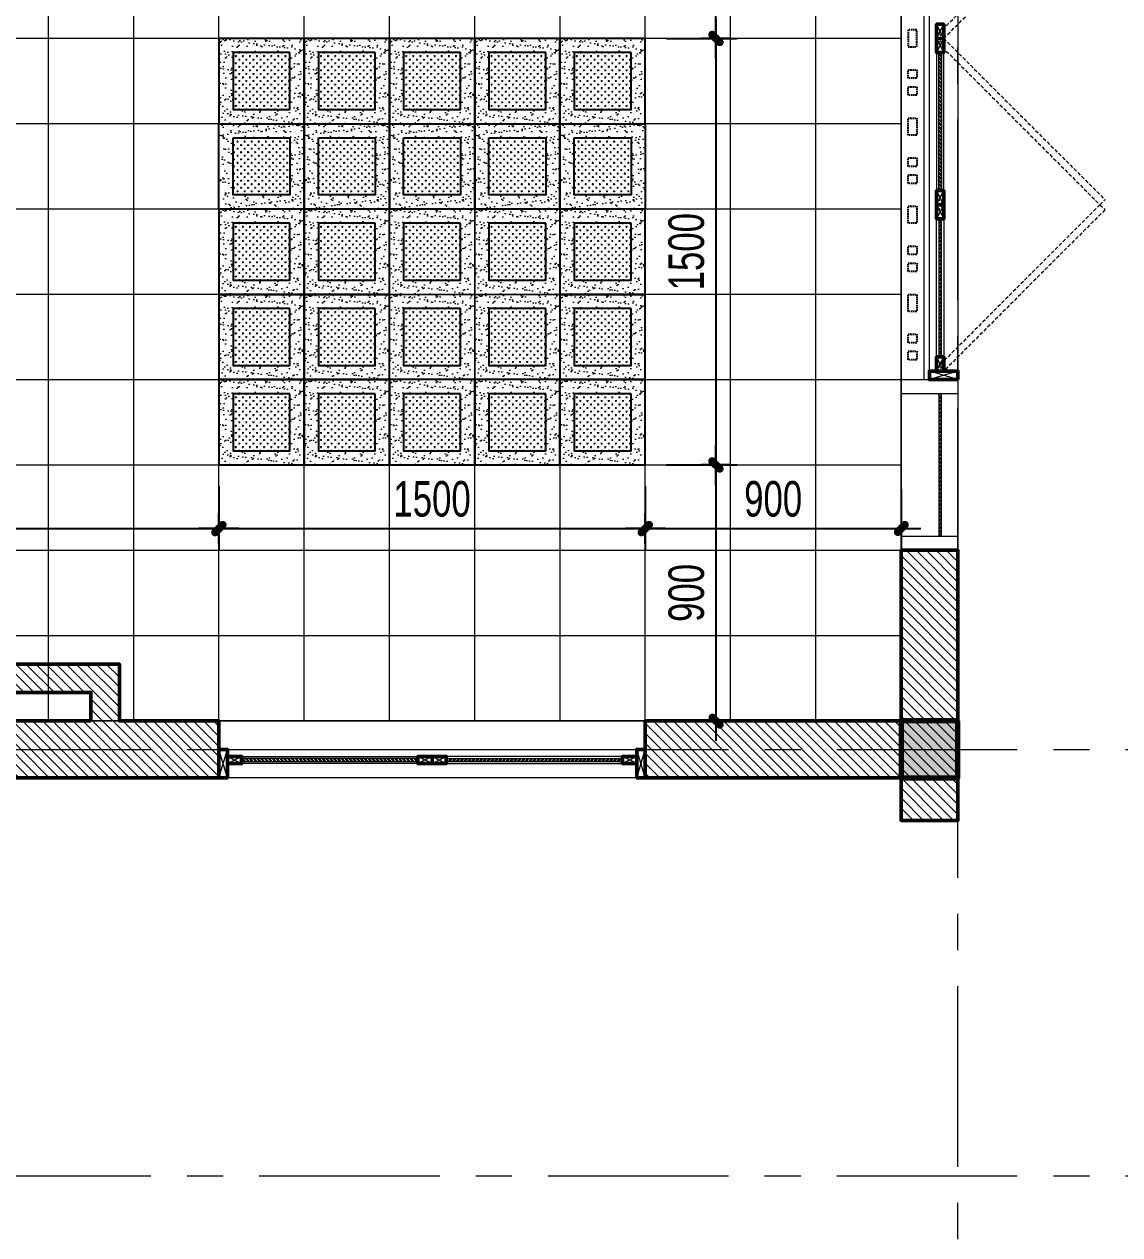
# Model space of a CAD drawing. Header units: inches. Extents: x 88947 to 296847, y 35049 to 161062.
# Drawn here: x 136076 to 139931, y 84502 to 88759 of the extents above; entities that cross this region are included whole.
import ezdxf

# ---------------------------------------------------------------- set-up
doc = ezdxf.new("R2010")
doc.units = ezdxf.units.IN
doc.header["$MEASUREMENT"] = 0
doc.header["$PDMODE"] = 1
for name, pattern in [('ACAD_ISO03W100', [30, 12, -18]), ('CENTER', [50.8, 31.75, -6.35, 6.35, -6.35]), ('DASHED2', [9.525, 6.35, -3.175]), ('HIDDEN', [0.375, 0.25, -0.125])]:
    doc.linetypes.add(name, pattern=pattern)
for name, color, linetype, lineweight in [('A-Dims', 145, 'Continuous', 25), ('CUA', 42, 'Continuous', 20), ('DIM', 7, 'Continuous', 25), ('HACTH', 8, 'Continuous', 5), ('HATCH', 8, 'Continuous', 5), ('KHUNG 1', 6, 'Continuous', 70), ('mb$0$CUA', 42, 'Continuous', 20), ('mb$0$HATCH', 69, 'Continuous', 15), ('mb$0$net cat', 51, 'Continuous', 50), ('mb$0$net manh', 251, 'Continuous', 5), ('netthay', 254, 'Continuous', 25), ('THAY', 3, 'Continuous', 18), ('TRUC', 252, 'ACAD_ISO03W100', 13), ('TUONG', 4, 'Continuous', 50)]:
    doc.layers.add(name, color=color, linetype=linetype, lineweight=lineweight)
doc.layers.add('NOITHAT', color=34, linetype='Continuous')
doc.styles.add('VNI-HELVE-CONDENSE', font='VNARIAL.TTF', dxfattribs={"width": 0.7})
doc.dimstyles.new('TAS-100', dxfattribs={"dimscale": 50, "dimtxt": 2.5, "dimasz": 0.7, "dimexe": 1.5, "dimexo": 1.5, "dimgap": 0.8, "dimtad": 1, "dimdec": 0, "dimzin": 3, "dimdsep": 46, "dimtxsty": 'VNI-HELVE-CONDENSE', "dimblk": 'TICK', "dimcen": 2.5, "dimclrt": 71, "dimazin": 2, "dimtfac": 0.75, "dimtdec": 0, "dimtix": 1, "dimtmove": 2, "dimatfit": 2, "dimldrblk": 'TICK123', "dimfxl": 1.5, "dimtolj": 1, "dimtzin": 0, "dimarcsym": 0})

# ---------------------------------------------------------------- blocks, each defined once
blk = doc.blocks.new('A$C572C6810')
at = {"layer": 'mb$0$HATCH'}
h = blk.add_hatch(dxfattribs=at)
h.set_pattern_fill('ANSI32', color=256, style=0)
h.set_pattern_definition([(315, (-1420, -132.5), (-6.73519, -6.73519), []), (315, (-1415.51, -132.5), (-6.73519, -6.73519), [])])
h.paths.add_polyline_path([(-1420, -142.5), (-800, -142.5), (-800, -132.5), (-1420, -132.5)])
h = blk.add_hatch(dxfattribs=at)
h.set_pattern_fill('ANSI32', color=256, style=0)
h.set_pattern_definition([(225, (-80, -132.5), (6.73519, -6.73519), []), (225, (-84.49, -132.5), (6.73519, -6.73519), [])])
h.paths.add_polyline_path([(-80, -142.5), (-700, -142.5), (-700, -132.5), (-80, -132.5)])
at = {"layer": 'mb$0$CUA'}
for points in [[(-1500, -200), (0, -200), (0, 0), (-1500, 0)], [(-30, -200), (-30, -100), (-1470, -100), (-1470, -200)], [(-30, -150), (-30, -100), (-1470, -100), (-1470, -150)], [(-750, -125), (-750, -150), (-1420, -150), (-1420, -125)], [(-750, -125), (-750, -150), (-80, -150), (-80, -125)], [(-1420, -142.5), (-800, -142.5), (-800, -132.5), (-1420, -132.5)], [(-80, -142.5), (-700, -142.5), (-700, -132.5), (-80, -132.5)]]:
    blk.add_lwpolyline(points, close=True, dxfattribs=at)
at = {"layer": 'mb$0$net cat'}
for points in [[(-1500, -200), (-1500, -100), (-1470, -100), (-1470, -200)], [(-1470, -125), (-1470, -150), (-1420, -150), (-1420, -125)], [(-750, -125), (-750, -150), (-800, -150), (-800, -125)], [(-750, -125), (-750, -150), (-700, -150), (-700, -125)], [(-30, -125), (-30, -150), (-80, -150), (-80, -125)], [(0, -200), (0, -100), (-30, -100), (-30, -200)]]:
    blk.add_lwpolyline(points, close=True, dxfattribs=at)
at = {"layer": 'mb$0$net manh'}
for points in [[(-1500, -200), (-1470, -100)], [(-1470, -200), (-1500, -100)], [(-1470, -150), (-1420, -125)], [(-1470, -125), (-1420, -150)], [(-750, -150), (-800, -125)], [(-750, -125), (-800, -150)], [(-750, -150), (-700, -125)], [(-750, -125), (-700, -150)], [(-30, -150), (-80, -125)], [(-30, -125), (-80, -150)], [(0, -200), (-30, -100)], [(-30, -200), (0, -100)]]:
    blk.add_lwpolyline(points, dxfattribs=at)
blk = doc.blocks.new('A$C42FF647F')
at = {"layer": 'HATCH'}
h = blk.add_hatch(dxfattribs=at)
h.set_pattern_fill('ANSI31', color=256, scale=200, style=0)
h.set_pattern_definition([(135, (7500, -7050), (17.67767, 17.67767), [])])
h.paths.add_polyline_path([(7500, -8200), (7500, -8350), (7300, -8350), (7300, -7750), (7500, -7750), (7500, -8000), (7500, -8000), (7500, -8200)])
h = blk.add_hatch(dxfattribs=at)
h.set_pattern_fill('ANSI31', color=256, scale=200, style=0)
h.set_pattern_definition([(135, (5150, -8550), (17.67767, 17.67767), [])])
h.paths.add_polyline_path([(4650, -8550), (4900, -8550), (4900, -8350), (4550, -8350), (4550, -8150), (3900, -8150), (3900, -8550), (4450, -8550), (4450, -8550)])
h.paths.add_polyline_path([(4000, -8250), (4000, -8350), (4450, -8350), (4450, -8250)], flags=16)
h = blk.add_hatch(dxfattribs=at)
h.set_pattern_fill('ANSI31', color=256, scale=200, style=0)
h.set_pattern_definition([(135, (7475, -8550), (17.67767, 17.67767), [])])
h.paths.add_polyline_path([(7300, -8350), (6400, -8350), (6400, -8550), (6650, -8550), (6850, -8550), (7300, -8550), (7300, -8700), (7500, -8700), (7500, -8350)])
at = {"layer": 'mb$0$HATCH'}
h = blk.add_hatch(dxfattribs=at)
h.set_pattern_fill('ANSI32', color=256, angle=-90, style=0)
h.set_pattern_definition([(315, (7432.5, -5865), (6.73519, 6.73519), []), (315, (7432.5, -5869.49), (6.73519, 6.73519), [])])
h.paths.add_polyline_path([(7442.5, -6000), (7442.5, -6485), (7432.5, -6485), (7432.5, -6000)])
h = blk.add_hatch(dxfattribs=at)
h.set_pattern_fill('ANSI32', color=256, angle=-90, style=0)
h.set_pattern_definition([(45, (7432.5, -7220), (6.73519, -6.73519), []), (45, (7432.5, -7215.51), (6.73519, -6.73519), [])])
h.paths.add_polyline_path([(7442.5, -7070), (7442.5, -6585), (7432.5, -6585), (7432.5, -7070)])
h = blk.add_hatch(dxfattribs=at)
h.set_pattern_fill('ANSI32', color=256, angle=-90, style=0)
h.set_pattern_definition([(45, (7432.5, -7850), (6.73519, -6.73519), []), (45, (7432.5, -7845.51), (6.73519, -6.73519), [])])
h.paths.add_polyline_path([(7442.5, -7700), (7442.5, -7200), (7432.5, -7200), (7432.5, -7700)])
at = {"layer": 'CUA'}
blk.add_lwpolyline([(7380, -4750), (7380, -7150)], dxfattribs=at)
at = {"layer": 'HATCH', "linetype": 'DASHED2', "ltscale": 2}
for points in [[(7432.3, -5932.3), (7999.6, -5365), (7432.3, -4797.7)], [(7450, -5950), (8017.3, -5382.7)], [(7432.3, -5932.3), (7450, -5950)], [(7432.3, -5967.7), (7450, -5950)], [(7450, -5950), (8017.3, -6517.3)], [(7432.3, -5967.7), (7999.6, -6535), (7432.3, -7102.3)], [(7450, -6535), (7432.3, -6517.3)], [(7450, -6535), (7432.3, -6552.7)], [(8017.3, -6552.7), (7450, -7120)], [(7999.6, -6535), (8017.3, -6517.3)], [(7999.6, -6535), (8017.3, -6552.7)], [(7432.3, -7102.3), (7450, -7120)]]:
    blk.add_lwpolyline(points, dxfattribs=at)
at = {"layer": 'KHUNG 1'}
blk.add_lwpolyline([(7500, -8350), (7300, -8350), (7300, -8550), (7500, -8550)], close=True, dxfattribs=at)
blk.add_solid([(7500, -8550), (7300, -8550), (7500, -8350), (7300, -8350)], dxfattribs=at)
at = {"layer": 'mb$0$CUA'}
for points in [[(7500, -7150), (7400, -7150), (7400, -4750), (7500, -4750)], [(7425, -6535), (7450, -6535), (7450, -6000), (7425, -6000)], [(7442.5, -6000), (7442.5, -6485), (7432.5, -6485), (7432.5, -6000)], [(7425, -6535), (7450, -6535), (7450, -7070), (7425, -7070)], [(7442.5, -7070), (7442.5, -6585), (7432.5, -6585), (7432.5, -7070)], [(7500, -7150), (7500, -7200), (7300, -7200), (7300, -7150)], [(7442.5, -7700), (7442.5, -7200), (7432.5, -7200), (7432.5, -7700)], [(7500, -7700), (7500, -7750), (7300, -7750), (7300, -7700)]]:
    blk.add_lwpolyline(points, close=True, dxfattribs=at)
at = {"layer": 'mb$0$net cat'}
for points in [[(7425, -5950), (7450, -5950), (7450, -5900), (7425, -5900)], [(7425, -5950), (7450, -5950), (7450, -6000), (7425, -6000)], [(7425, -6535), (7450, -6535), (7450, -6485), (7425, -6485)], [(7425, -6535), (7450, -6535), (7450, -6585), (7425, -6585)], [(7425, -7120), (7450, -7120), (7450, -7070), (7425, -7070)], [(7500, -7150), (7400, -7150), (7400, -7120), (7500, -7120)]]:
    blk.add_lwpolyline(points, close=True, dxfattribs=at)
at = {"layer": 'mb$0$net manh'}
for points in [[(7450, -5950), (7425, -5900)], [(7425, -5950), (7450, -5900)], [(7450, -5950), (7425, -6000)], [(7425, -5950), (7450, -6000)], [(7450, -6535), (7425, -6485)], [(7425, -6535), (7450, -6485)], [(7450, -6535), (7425, -6585)], [(7425, -6535), (7450, -6585)], [(7450, -7120), (7425, -7070)], [(7425, -7120), (7450, -7070)], [(7500, -7150), (7400, -7120)], [(7500, -7120), (7400, -7150)]]:
    blk.add_lwpolyline(points, dxfattribs=at)
at = {"layer": 'netthay', "linetype": 'HIDDEN', "ltscale": 20}
for points in [[(7325, -5920), (7325, -5980), (7355, -5980), (7355, -5920)], [(7325, -6090), (7325, -6060), (7355, -6060), (7355, -6090)], [(7325, -6150), (7325, -6120), (7355, -6120), (7355, -6150)], [(7325, -6290), (7325, -6230), (7355, -6230), (7355, -6290)], [(7325, -6400), (7325, -6370), (7355, -6370), (7355, -6400)], [(7325, -6460), (7325, -6430), (7355, -6430), (7355, -6460)], [(7325, -6600), (7325, -6540), (7355, -6540), (7355, -6600)], [(7325, -6710), (7325, -6680), (7355, -6680), (7355, -6710)], [(7325, -6770), (7325, -6740), (7355, -6740), (7355, -6770)], [(7325, -6910), (7325, -6850), (7355, -6850), (7355, -6910)], [(7325, -7020), (7325, -6990), (7355, -6990), (7355, -7020)], [(7325, -7080), (7325, -7050), (7355, -7050), (7355, -7080)]]:
    blk.add_lwpolyline(points, close=True, dxfattribs=at)
at = {"layer": 'THAY'}
blk.add_lwpolyline([(7300, -4150), (7500, -4150), (7500, -7750), (7300, -7750)], close=True, dxfattribs=at)
at = {"layer": 'TUONG'}
for points in [[(7500, -8200), (7500, -8350), (7300, -8350), (7300, -7750), (7500, -7750), (7500, -8000), (7500, -8000), (7500, -8200), (7500, -8200)], [(4650, -8550), (4900, -8550), (4900, -8350), (4550, -8350), (4550, -8150), (3900, -8150), (3900, -8550), (4450, -8550), (4450, -8550), (4650, -8550), (4650, -8550)], [(4450, -8350), (4000, -8350), (4000, -8250), (4450, -8250), (4450, -8350)], [(7300, -8350), (6400, -8350), (6400, -8550), (6650, -8550), (6650, -8550), (6850, -8550), (6850, -8550), (7300, -8550), (7300, -8700), (7500, -8700), (7500, -8350), (7500, -8350), (7500, -8350), (7300, -8350), (7300, -8350)]]:
    blk.add_lwpolyline(points, dxfattribs=at)
at = {"layer": 'CUA', "xscale": -1}
blk.add_blockref('A$C572C6810', (4900, -8350), dxfattribs=at)
blk = doc.blocks.new('TICK')
at = {"layer": 'A-Dims', "color": 1}
for p, q in [((0, 1.5), (0, -1.5)), ((-2, 0), (2, 0))]:
    blk.add_line(p, q, dxfattribs=at)
at = {"layer": 'A-Dims', "color": 1, "const_width": 0.788}
blk.add_lwpolyline([(-0.33, -0.35), (0.38, 0.38)], dxfattribs=at)
at = {"layer": 'A-Dims', "color": 1, "const_width": 0.394}
for points in [[(0.24, 0.52, -0.414214), (0.52, 0.52, -1)], [(0.52, 0.52, -0.414214), (0.52, 0.24, -1)], [(-0.47, -0.21, 0.414214), (-0.47, -0.49, 1)], [(-0.47, -0.49, 0.414214), (-0.19, -0.49, 1)]]:
    blk.add_lwpolyline(points, format="xyb", dxfattribs=at)
blk = doc.blocks.new('*D416')
at = {"layer": 'Defpoints', "color": 0}
for p in [(134961.3, 87209), (136761.3, 87209), (136761.3, 86985.3)]:
    blk.add_point(p, dxfattribs=at)
at = {"layer": 'DIM', "color": 0, "lineweight": -2}
for p, q in [((134961.3, 87134), (134961.3, 86910.3)), ((136761.3, 87134), (136761.3, 86910.3)), ((134996.3, 86985.3), (136726.3, 86985.3))]:
    blk.add_line(p, q, dxfattribs=at)
at = {"layer": 'DIM', "color": 0, "lineweight": -2, "xscale": 35, "yscale": 35, "zscale": 35, "rotation": 180}
blk.add_blockref('TICK', (134961.3, 86985.3), dxfattribs=at)
at = {"layer": 'DIM', "color": 0, "lineweight": -2, "xscale": 35, "yscale": 35, "zscale": 35}
blk.add_blockref('TICK', (136761.3, 86985.3), dxfattribs=at)
at = {"layer": 'DIM', "color": 71, "insert": (135861.3, 87089.1), "char_height": 125, "attachment_point": 5, "style": 'VNI-HELVE-CONDENSE'}
blk.add_mtext('\\A1;1800', dxfattribs=at)
blk = doc.blocks.new('TICK123')
at = {"layer": 'A-Dims', "color": 1}
blk.add_lwpolyline([(0.05, 0, 0, 0.84, 0), (-2.11, 0, 8.4, 8.4, 0)], format="xyseb", dxfattribs=at)
blk = doc.blocks.new('*D417')
at = {"layer": 'Defpoints', "color": 0}
for p in [(136761.3, 87209), (138261.3, 87209), (138261.3, 86985.3)]:
    blk.add_point(p, dxfattribs=at)
at = {"layer": 'DIM', "color": 0, "lineweight": -2}
for p, q in [((136761.3, 87134), (136761.3, 86910.3)), ((138261.3, 87134), (138261.3, 86910.3)), ((136796.3, 86985.3), (138226.3, 86985.3))]:
    blk.add_line(p, q, dxfattribs=at)
at = {"layer": 'DIM', "color": 0, "lineweight": -2, "xscale": 35, "yscale": 35, "zscale": 35, "rotation": 180}
blk.add_blockref('TICK', (136761.3, 86985.3), dxfattribs=at)
at = {"layer": 'DIM', "color": 0, "lineweight": -2, "xscale": 35, "yscale": 35, "zscale": 35}
blk.add_blockref('TICK', (138261.3, 86985.3), dxfattribs=at)
at = {"layer": 'DIM', "color": 71, "insert": (137511.3, 87089.1), "char_height": 125, "attachment_point": 5, "style": 'VNI-HELVE-CONDENSE'}
blk.add_mtext('\\A1;1500', dxfattribs=at)
blk = doc.blocks.new('*D418')
at = {"layer": 'Defpoints', "color": 0}
for p in [(138261.3, 87209), (139161.3, 87198.3), (139161.3, 86985.3)]:
    blk.add_point(p, dxfattribs=at)
at = {"layer": 'DIM', "color": 0, "lineweight": -2}
for p, q in [((138261.3, 87134), (138261.3, 86910.3)), ((139161.3, 87123.3), (139161.3, 86910.3)), ((138296.3, 86985.3), (139126.3, 86985.3))]:
    blk.add_line(p, q, dxfattribs=at)
at = {"layer": 'DIM', "color": 0, "lineweight": -2, "xscale": 35, "yscale": 35, "zscale": 35, "rotation": 180}
blk.add_blockref('TICK', (138261.3, 86985.3), dxfattribs=at)
at = {"layer": 'DIM', "color": 0, "lineweight": -2, "xscale": 35, "yscale": 35, "zscale": 35}
blk.add_blockref('TICK', (139161.3, 86985.3), dxfattribs=at)
at = {"layer": 'DIM', "color": 71, "insert": (138711.3, 87089.1), "char_height": 125, "attachment_point": 5, "style": 'VNI-HELVE-CONDENSE'}
blk.add_mtext('\\A1;900', dxfattribs=at)
blk = doc.blocks.new('*D419')
at = {"layer": 'Defpoints', "color": 0}
for p in [(138261.3, 89609), (138510, 89609), (138261.3, 88709)]:
    blk.add_point(p, dxfattribs=at)
at = {"layer": 'DIM', "color": 0, "lineweight": -2}
for p, q in [((138336.3, 89609), (138585, 89609)), ((138510, 88744), (138510, 89574)), ((138336.3, 88709), (138585, 88709))]:
    blk.add_line(p, q, dxfattribs=at)
at = {"layer": 'DIM', "color": 0, "lineweight": -2, "xscale": 35, "yscale": 35, "zscale": 35}
for p, rotation in [((138510, 89609), 90), ((138510, 88709), 270)]:
    blk.add_blockref('TICK', p, dxfattribs=dict(at, rotation=rotation))
at = {"layer": 'DIM', "color": 71, "insert": (138406.3, 89159), "char_height": 125, "attachment_point": 5, "rotation": 90, "style": 'VNI-HELVE-CONDENSE'}
blk.add_mtext('\\A1;900', dxfattribs=at)
blk = doc.blocks.new('*D613')
at = {"layer": 'Defpoints', "color": 0}
for p in [(138261.3, 88709), (138261.3, 87209), (138510, 87209)]:
    blk.add_point(p, dxfattribs=at)
at = {"layer": 'DIM', "color": 0, "lineweight": -2}
for p, q in [((138336.3, 88709), (138585, 88709)), ((138510, 88674), (138510, 87244)), ((138336.3, 87209), (138585, 87209))]:
    blk.add_line(p, q, dxfattribs=at)
at = {"layer": 'DIM', "color": 0, "lineweight": -2, "xscale": 35, "yscale": 35, "zscale": 35}
for p, rotation in [((138510, 88709), 90), ((138510, 87209), 270)]:
    blk.add_blockref('TICK', p, dxfattribs=dict(at, rotation=rotation))
at = {"layer": 'DIM', "color": 71, "insert": (138406.3, 87959), "char_height": 125, "attachment_point": 5, "rotation": 90, "style": 'VNI-HELVE-CONDENSE'}
blk.add_mtext('\\A1;1500', dxfattribs=at)
blk = doc.blocks.new('*D614')
at = {"layer": 'Defpoints', "color": 0}
for p in [(138261.3, 87209), (138261.3, 86309), (138510, 86309)]:
    blk.add_point(p, dxfattribs=at)
at = {"layer": 'DIM', "color": 0, "lineweight": -2}
for p, q in [((138336.3, 87209), (138585, 87209)), ((138510, 87174), (138510, 86344)), ((138336.3, 86309), (138585, 86309))]:
    blk.add_line(p, q, dxfattribs=at)
at = {"layer": 'DIM', "color": 0, "lineweight": -2, "xscale": 35, "yscale": 35, "zscale": 35}
for p, rotation in [((138510, 87209), 90), ((138510, 86309), 270)]:
    blk.add_blockref('TICK', p, dxfattribs=dict(at, rotation=rotation))
at = {"layer": 'DIM', "color": 71, "insert": (138406.3, 86759), "char_height": 125, "attachment_point": 5, "rotation": 90, "style": 'VNI-HELVE-CONDENSE'}
blk.add_mtext('\\A1;900', dxfattribs=at)

msp = doc.modelspace()

# ---------------------------------------------------------------- hatches: boundary and pattern name
at = {"layer": 'HATCH'}
h = msp.add_hatch(dxfattribs=at)
h.set_pattern_fill('TAS_GACH600X600', color=256, scale=0.5, style=0, pattern_type=2)
h.set_pattern_definition([(0, (127161.34, 86309.14), (0, 300), []), (90, (127161.34, 86309.14), (-300, 2e-14), [300, 0])])
h.paths.add_polyline_path([(127661.3, 92616.5), (130261.3, 92616.5), (130261.3, 92509), (130361.3, 92509), (130361.3, 90059), (135961.3, 90059), (135961.3, 92509), (136061.3, 92509), (136061.3, 92616.5), (138661.3, 92616.5), (138661.3, 92509), (138761.3, 92509), (138761.3, 91109), (139161.3, 91109), (139161.3, 86309), (127161.3, 86309), (127161.3, 91109), (127561.3, 91109), (127561.3, 92509), (127661.3, 92509)])
h = msp.add_hatch(dxfattribs=at)
h.set_pattern_fill('AR-SAND', color=256, scale=20, style=0)
h.set_pattern_definition([(142.5, (137061.345, 88408.95), (1.2599, 38.5365), [0, -30.4, 0, -34, 0, -32.5]), (172.5, (137061.345, 88408.95), (-35.3955, 56.443), [0, -16.4, 0, -27.4, 0, -10.5]), (212.5, (137085.945, 88408.95), (-62.2828, 0.1132), [0, -10, 0, -36, 0, -47]), (222.5, (137085.945, 88408.95), (-60.1225, 17.5535), [0, -5, 0, -23.6, 0, -27])])
h.paths.add_polyline_path([(136761.3, 88709), (137061.3, 88709), (137061.3, 88409), (136761.3, 88409)])
h.paths.add_polyline_path([(136811.3, 88659), (136811.3, 88459), (137011.3, 88459), (137011.3, 88659)], flags=16)
h = msp.add_hatch(dxfattribs=at)
h.set_pattern_fill('AR-SAND', color=256, scale=20, style=0)
h.set_pattern_definition([(142.5, (137361.345, 88408.95), (1.2599, 38.5365), [0, -30.4, 0, -34, 0, -32.5]), (172.5, (137361.345, 88408.95), (-35.3955, 56.443), [0, -16.4, 0, -27.4, 0, -10.5]), (212.5, (137385.945, 88408.95), (-62.2828, 0.1132), [0, -10, 0, -36, 0, -47]), (222.5, (137385.945, 88408.95), (-60.1225, 17.5535), [0, -5, 0, -23.6, 0, -27])])
h.paths.add_polyline_path([(137061.3, 88709), (137361.3, 88709), (137361.3, 88409), (137061.3, 88409)])
h.paths.add_polyline_path([(137111.3, 88659), (137111.3, 88459), (137311.3, 88459), (137311.3, 88659)], flags=16)
h = msp.add_hatch(dxfattribs=at)
h.set_pattern_fill('AR-SAND', color=256, scale=20, style=0)
h.set_pattern_definition([(142.5, (137661.345, 88408.95), (1.2599, 38.5365), [0, -30.4, 0, -34, 0, -32.5]), (172.5, (137661.345, 88408.95), (-35.3955, 56.443), [0, -16.4, 0, -27.4, 0, -10.5]), (212.5, (137685.945, 88408.95), (-62.2828, 0.1132), [0, -10, 0, -36, 0, -47]), (222.5, (137685.945, 88408.95), (-60.1225, 17.5535), [0, -5, 0, -23.6, 0, -27])])
h.paths.add_polyline_path([(137361.3, 88709), (137661.3, 88709), (137661.3, 88409), (137361.3, 88409)])
h.paths.add_polyline_path([(137411.3, 88659), (137411.3, 88459), (137611.3, 88459), (137611.3, 88659)], flags=16)
h = msp.add_hatch(dxfattribs=at)
h.set_pattern_fill('AR-SAND', color=256, scale=20, style=0)
h.set_pattern_definition([(142.5, (137961.345, 88408.95), (1.2599, 38.5365), [0, -30.4, 0, -34, 0, -32.5]), (172.5, (137961.345, 88408.95), (-35.3955, 56.443), [0, -16.4, 0, -27.4, 0, -10.5]), (212.5, (137985.945, 88408.95), (-62.2828, 0.1132), [0, -10, 0, -36, 0, -47]), (222.5, (137985.945, 88408.95), (-60.1225, 17.5535), [0, -5, 0, -23.6, 0, -27])])
h.paths.add_polyline_path([(137661.3, 88709), (137961.3, 88709), (137961.3, 88409), (137661.3, 88409)])
h.paths.add_polyline_path([(137711.3, 88659), (137711.3, 88459), (137911.3, 88459), (137911.3, 88659)], flags=16)
h = msp.add_hatch(dxfattribs=at)
h.set_pattern_fill('AR-SAND', color=256, scale=20, style=0)
h.set_pattern_definition([(142.5, (138261.345, 88408.95), (1.2599, 38.5365), [0, -30.4, 0, -34, 0, -32.5]), (172.5, (138261.345, 88408.95), (-35.3955, 56.443), [0, -16.4, 0, -27.4, 0, -10.5]), (212.5, (138285.945, 88408.95), (-62.2828, 0.1132), [0, -10, 0, -36, 0, -47]), (222.5, (138285.945, 88408.95), (-60.1225, 17.5535), [0, -5, 0, -23.6, 0, -27])])
h.paths.add_polyline_path([(137961.3, 88709), (138261.3, 88709), (138261.3, 88409), (137961.3, 88409)])
h.paths.add_polyline_path([(138011.3, 88659), (138011.3, 88459), (138211.3, 88459), (138211.3, 88659)], flags=16)
h = msp.add_hatch(dxfattribs=at)
h.set_pattern_fill('CROSS', color=256, scale=50, style=0)
h.set_pattern_definition([(180, (137011.345, 88458.95), (-12.5, 12.5), [6.25, -18.75]), (90, (137008.22, 88455.825), (12.5, 12.5), [6.25, -18.75])])
h.paths.add_polyline_path([(137011.3, 88659), (136811.3, 88659), (136811.3, 88459), (137011.3, 88459)])
h = msp.add_hatch(dxfattribs=at)
h.set_pattern_fill('CROSS', color=256, scale=50, style=0)
h.set_pattern_definition([(180, (137311.345, 88458.95), (-12.5, 12.5), [6.25, -18.75]), (90, (137308.22, 88455.825), (12.5, 12.5), [6.25, -18.75])])
h.paths.add_polyline_path([(137311.3, 88659), (137111.3, 88659), (137111.3, 88459), (137311.3, 88459)])
h = msp.add_hatch(dxfattribs=at)
h.set_pattern_fill('CROSS', color=256, scale=50, style=0)
h.set_pattern_definition([(180, (137611.345, 88458.95), (-12.5, 12.5), [6.25, -18.75]), (90, (137608.22, 88455.825), (12.5, 12.5), [6.25, -18.75])])
h.paths.add_polyline_path([(137611.3, 88659), (137411.3, 88659), (137411.3, 88459), (137611.3, 88459)])
h = msp.add_hatch(dxfattribs=at)
h.set_pattern_fill('CROSS', color=256, scale=50, style=0)
h.set_pattern_definition([(180, (137911.345, 88458.95), (-12.5, 12.5), [6.25, -18.75]), (90, (137908.22, 88455.825), (12.5, 12.5), [6.25, -18.75])])
h.paths.add_polyline_path([(137911.3, 88659), (137711.3, 88659), (137711.3, 88459), (137911.3, 88459)])
h = msp.add_hatch(dxfattribs=at)
h.set_pattern_fill('CROSS', color=256, scale=50, style=0)
h.set_pattern_definition([(180, (138211.345, 88458.95), (-12.5, 12.5), [6.25, -18.75]), (90, (138208.22, 88455.825), (12.5, 12.5), [6.25, -18.75])])
h.paths.add_polyline_path([(138211.3, 88659), (138011.3, 88659), (138011.3, 88459), (138211.3, 88459)])
h = msp.add_hatch(dxfattribs=at)
h.set_pattern_fill('AR-SAND', color=256, scale=20, style=0)
h.set_pattern_definition([(37.5, (136761.345, 88108.95), (-1.2599, 38.5365), [0, -30.4, 0, -34, 0, -32.5]), (7.5, (136761.345, 88108.95), (35.3955, 56.443), [0, -16.4, 0, -27.4, 0, -10.5]), (327.5, (136736.745, 88108.95), (62.2828, 0.1132), [0, -10, 0, -36, 0, -47]), (317.5, (136736.745, 88108.95), (60.1225, 17.5535), [0, -5, 0, -23.6, 0, -27])])
h.paths.add_polyline_path([(137061.3, 88409), (136761.3, 88409), (136761.3, 88109), (137061.3, 88109)])
h.paths.add_polyline_path([(137011.3, 88359), (137011.3, 88159), (136811.3, 88159), (136811.3, 88359)], flags=16)
h = msp.add_hatch(dxfattribs=at)
h.set_pattern_fill('AR-SAND', color=256, scale=20, style=0)
h.set_pattern_definition([(37.5, (137061.345, 88108.95), (-1.2599, 38.5365), [0, -30.4, 0, -34, 0, -32.5]), (7.5, (137061.345, 88108.95), (35.3955, 56.443), [0, -16.4, 0, -27.4, 0, -10.5]), (327.5, (137036.745, 88108.95), (62.2828, 0.1132), [0, -10, 0, -36, 0, -47]), (317.5, (137036.745, 88108.95), (60.1225, 17.5535), [0, -5, 0, -23.6, 0, -27])])
h.paths.add_polyline_path([(137361.3, 88409), (137061.3, 88409), (137061.3, 88109), (137361.3, 88109)])
h.paths.add_polyline_path([(137311.3, 88359), (137311.3, 88159), (137111.3, 88159), (137111.3, 88359)], flags=16)
h = msp.add_hatch(dxfattribs=at)
h.set_pattern_fill('AR-SAND', color=256, scale=20, style=0)
h.set_pattern_definition([(37.5, (137361.345, 88108.95), (-1.2599, 38.5365), [0, -30.4, 0, -34, 0, -32.5]), (7.5, (137361.345, 88108.95), (35.3955, 56.443), [0, -16.4, 0, -27.4, 0, -10.5]), (327.5, (137336.745, 88108.95), (62.2828, 0.1132), [0, -10, 0, -36, 0, -47]), (317.5, (137336.745, 88108.95), (60.1225, 17.5535), [0, -5, 0, -23.6, 0, -27])])
h.paths.add_polyline_path([(137661.3, 88409), (137361.3, 88409), (137361.3, 88109), (137661.3, 88109)])
h.paths.add_polyline_path([(137611.3, 88359), (137611.3, 88159), (137411.3, 88159), (137411.3, 88359)], flags=16)
h = msp.add_hatch(dxfattribs=at)
h.set_pattern_fill('AR-SAND', color=256, scale=20, style=0)
h.set_pattern_definition([(37.5, (137661.345, 88108.95), (-1.2599, 38.5365), [0, -30.4, 0, -34, 0, -32.5]), (7.5, (137661.345, 88108.95), (35.3955, 56.443), [0, -16.4, 0, -27.4, 0, -10.5]), (327.5, (137636.745, 88108.95), (62.2828, 0.1132), [0, -10, 0, -36, 0, -47]), (317.5, (137636.745, 88108.95), (60.1225, 17.5535), [0, -5, 0, -23.6, 0, -27])])
h.paths.add_polyline_path([(137961.3, 88409), (137661.3, 88409), (137661.3, 88109), (137961.3, 88109)])
h.paths.add_polyline_path([(137911.3, 88359), (137911.3, 88159), (137711.3, 88159), (137711.3, 88359)], flags=16)
h = msp.add_hatch(dxfattribs=at)
h.set_pattern_fill('AR-SAND', color=256, scale=20, style=0)
h.set_pattern_definition([(37.5, (137961.345, 88108.95), (-1.2599, 38.5365), [0, -30.4, 0, -34, 0, -32.5]), (7.5, (137961.345, 88108.95), (35.3955, 56.443), [0, -16.4, 0, -27.4, 0, -10.5]), (327.5, (137936.745, 88108.95), (62.2828, 0.1132), [0, -10, 0, -36, 0, -47]), (317.5, (137936.745, 88108.95), (60.1225, 17.5535), [0, -5, 0, -23.6, 0, -27])])
h.paths.add_polyline_path([(138261.3, 88409), (137961.3, 88409), (137961.3, 88109), (138261.3, 88109)])
h.paths.add_polyline_path([(138211.3, 88359), (138211.3, 88159), (138011.3, 88159), (138011.3, 88359)], flags=16)
h = msp.add_hatch(dxfattribs=at)
h.set_pattern_fill('CROSS', color=256, scale=50, style=0)
h.set_pattern_definition([(7e-15, (136811.345, 88158.95), (12.5, 12.5), [6.25, -18.75]), (90, (136814.47, 88155.825), (-12.5, 12.5), [6.25, -18.75])])
h.paths.add_polyline_path([(136811.3, 88359), (137011.3, 88359), (137011.3, 88159), (136811.3, 88159)])
h = msp.add_hatch(dxfattribs=at)
h.set_pattern_fill('CROSS', color=256, scale=50, style=0)
h.set_pattern_definition([(7e-15, (137111.345, 88158.95), (12.5, 12.5), [6.25, -18.75]), (90, (137114.47, 88155.825), (-12.5, 12.5), [6.25, -18.75])])
h.paths.add_polyline_path([(137111.3, 88359), (137311.3, 88359), (137311.3, 88159), (137111.3, 88159)])
h = msp.add_hatch(dxfattribs=at)
h.set_pattern_fill('CROSS', color=256, scale=50, style=0)
h.set_pattern_definition([(7e-15, (137411.345, 88158.95), (12.5, 12.5), [6.25, -18.75]), (90, (137414.47, 88155.825), (-12.5, 12.5), [6.25, -18.75])])
h.paths.add_polyline_path([(137411.3, 88359), (137611.3, 88359), (137611.3, 88159), (137411.3, 88159)])
h = msp.add_hatch(dxfattribs=at)
h.set_pattern_fill('CROSS', color=256, scale=50, style=0)
h.set_pattern_definition([(7e-15, (137711.345, 88158.95), (12.5, 12.5), [6.25, -18.75]), (90, (137714.47, 88155.825), (-12.5, 12.5), [6.25, -18.75])])
h.paths.add_polyline_path([(137711.3, 88359), (137911.3, 88359), (137911.3, 88159), (137711.3, 88159)])
h = msp.add_hatch(dxfattribs=at)
h.set_pattern_fill('CROSS', color=256, scale=50, style=0)
h.set_pattern_definition([(7e-15, (138011.345, 88158.95), (12.5, 12.5), [6.25, -18.75]), (90, (138014.47, 88155.825), (-12.5, 12.5), [6.25, -18.75])])
h.paths.add_polyline_path([(138011.3, 88359), (138211.3, 88359), (138211.3, 88159), (138011.3, 88159)])
h = msp.add_hatch(dxfattribs=at)
h.set_pattern_fill('AR-SAND', color=256, scale=20, style=0)
h.set_pattern_definition([(142.5, (137061.345, 87808.95), (1.2599, 38.5365), [0, -30.4, 0, -34, 0, -32.5]), (172.5, (137061.345, 87808.95), (-35.3955, 56.443), [0, -16.4, 0, -27.4, 0, -10.5]), (212.5, (137085.945, 87808.95), (-62.2828, 0.1132), [0, -10, 0, -36, 0, -47]), (222.5, (137085.945, 87808.95), (-60.1225, 17.5535), [0, -5, 0, -23.6, 0, -27])])
h.paths.add_polyline_path([(136761.3, 88109), (137061.3, 88109), (137061.3, 87809), (136761.3, 87809)])
h.paths.add_polyline_path([(136811.3, 88059), (136811.3, 87859), (137011.3, 87859), (137011.3, 88059)], flags=16)
h = msp.add_hatch(dxfattribs=at)
h.set_pattern_fill('AR-SAND', color=256, scale=20, style=0)
h.set_pattern_definition([(142.5, (137361.345, 87808.95), (1.2599, 38.5365), [0, -30.4, 0, -34, 0, -32.5]), (172.5, (137361.345, 87808.95), (-35.3955, 56.443), [0, -16.4, 0, -27.4, 0, -10.5]), (212.5, (137385.945, 87808.95), (-62.2828, 0.1132), [0, -10, 0, -36, 0, -47]), (222.5, (137385.945, 87808.95), (-60.1225, 17.5535), [0, -5, 0, -23.6, 0, -27])])
h.paths.add_polyline_path([(137061.3, 88109), (137361.3, 88109), (137361.3, 87809), (137061.3, 87809)])
h.paths.add_polyline_path([(137111.3, 88059), (137111.3, 87859), (137311.3, 87859), (137311.3, 88059)], flags=16)
h = msp.add_hatch(dxfattribs=at)
h.set_pattern_fill('AR-SAND', color=256, scale=20, style=0)
h.set_pattern_definition([(142.5, (137661.345, 87808.95), (1.2599, 38.5365), [0, -30.4, 0, -34, 0, -32.5]), (172.5, (137661.345, 87808.95), (-35.3955, 56.443), [0, -16.4, 0, -27.4, 0, -10.5]), (212.5, (137685.945, 87808.95), (-62.2828, 0.1132), [0, -10, 0, -36, 0, -47]), (222.5, (137685.945, 87808.95), (-60.1225, 17.5535), [0, -5, 0, -23.6, 0, -27])])
h.paths.add_polyline_path([(137361.3, 88109), (137661.3, 88109), (137661.3, 87809), (137361.3, 87809)])
h.paths.add_polyline_path([(137411.3, 88059), (137411.3, 87859), (137611.3, 87859), (137611.3, 88059)], flags=16)
h = msp.add_hatch(dxfattribs=at)
h.set_pattern_fill('AR-SAND', color=256, scale=20, style=0)
h.set_pattern_definition([(142.5, (137961.345, 87808.95), (1.2599, 38.5365), [0, -30.4, 0, -34, 0, -32.5]), (172.5, (137961.345, 87808.95), (-35.3955, 56.443), [0, -16.4, 0, -27.4, 0, -10.5]), (212.5, (137985.945, 87808.95), (-62.2828, 0.1132), [0, -10, 0, -36, 0, -47]), (222.5, (137985.945, 87808.95), (-60.1225, 17.5535), [0, -5, 0, -23.6, 0, -27])])
h.paths.add_polyline_path([(137661.3, 88109), (137961.3, 88109), (137961.3, 87809), (137661.3, 87809)])
h.paths.add_polyline_path([(137711.3, 88059), (137711.3, 87859), (137911.3, 87859), (137911.3, 88059)], flags=16)
h = msp.add_hatch(dxfattribs=at)
h.set_pattern_fill('AR-SAND', color=256, scale=20, style=0)
h.set_pattern_definition([(142.5, (138261.345, 87808.95), (1.2599, 38.5365), [0, -30.4, 0, -34, 0, -32.5]), (172.5, (138261.345, 87808.95), (-35.3955, 56.443), [0, -16.4, 0, -27.4, 0, -10.5]), (212.5, (138285.945, 87808.95), (-62.2828, 0.1132), [0, -10, 0, -36, 0, -47]), (222.5, (138285.945, 87808.95), (-60.1225, 17.5535), [0, -5, 0, -23.6, 0, -27])])
h.paths.add_polyline_path([(137961.3, 88109), (138261.3, 88109), (138261.3, 87809), (137961.3, 87809)])
h.paths.add_polyline_path([(138011.3, 88059), (138011.3, 87859), (138211.3, 87859), (138211.3, 88059)], flags=16)
h = msp.add_hatch(dxfattribs=at)
h.set_pattern_fill('CROSS', color=256, scale=50, style=0)
h.set_pattern_definition([(180, (137011.345, 87858.95), (-12.5, 12.5), [6.25, -18.75]), (90, (137008.22, 87855.825), (12.5, 12.5), [6.25, -18.75])])
h.paths.add_polyline_path([(137011.3, 88059), (136811.3, 88059), (136811.3, 87859), (137011.3, 87859)])
h = msp.add_hatch(dxfattribs=at)
h.set_pattern_fill('CROSS', color=256, scale=50, style=0)
h.set_pattern_definition([(180, (137311.345, 87858.95), (-12.5, 12.5), [6.25, -18.75]), (90, (137308.22, 87855.825), (12.5, 12.5), [6.25, -18.75])])
h.paths.add_polyline_path([(137311.3, 88059), (137111.3, 88059), (137111.3, 87859), (137311.3, 87859)])
h = msp.add_hatch(dxfattribs=at)
h.set_pattern_fill('CROSS', color=256, scale=50, style=0)
h.set_pattern_definition([(180, (137611.345, 87858.95), (-12.5, 12.5), [6.25, -18.75]), (90, (137608.22, 87855.825), (12.5, 12.5), [6.25, -18.75])])
h.paths.add_polyline_path([(137611.3, 88059), (137411.3, 88059), (137411.3, 87859), (137611.3, 87859)])
h = msp.add_hatch(dxfattribs=at)
h.set_pattern_fill('CROSS', color=256, scale=50, style=0)
h.set_pattern_definition([(180, (137911.345, 87858.95), (-12.5, 12.5), [6.25, -18.75]), (90, (137908.22, 87855.825), (12.5, 12.5), [6.25, -18.75])])
h.paths.add_polyline_path([(137911.3, 88059), (137711.3, 88059), (137711.3, 87859), (137911.3, 87859)])
h = msp.add_hatch(dxfattribs=at)
h.set_pattern_fill('CROSS', color=256, scale=50, style=0)
h.set_pattern_definition([(180, (138211.345, 87858.95), (-12.5, 12.5), [6.25, -18.75]), (90, (138208.22, 87855.825), (12.5, 12.5), [6.25, -18.75])])
h.paths.add_polyline_path([(138211.3, 88059), (138011.3, 88059), (138011.3, 87859), (138211.3, 87859)])
h = msp.add_hatch(dxfattribs=at)
h.set_pattern_fill('AR-SAND', color=256, scale=20, style=0)
h.set_pattern_definition([(142.5, (137061.345, 87508.95), (1.2599, 38.5365), [0, -30.4, 0, -34, 0, -32.5]), (172.5, (137061.345, 87508.95), (-35.3955, 56.443), [0, -16.4, 0, -27.4, 0, -10.5]), (212.5, (137085.945, 87508.95), (-62.2828, 0.1132), [0, -10, 0, -36, 0, -47]), (222.5, (137085.945, 87508.95), (-60.1225, 17.5535), [0, -5, 0, -23.6, 0, -27])])
h.paths.add_polyline_path([(136761.3, 87809), (137061.3, 87809), (137061.3, 87509), (136761.3, 87509)])
h.paths.add_polyline_path([(136811.3, 87759), (136811.3, 87559), (137011.3, 87559), (137011.3, 87759)], flags=16)
h = msp.add_hatch(dxfattribs=at)
h.set_pattern_fill('AR-SAND', color=256, scale=20, style=0)
h.set_pattern_definition([(142.5, (137361.345, 87508.95), (1.2599, 38.5365), [0, -30.4, 0, -34, 0, -32.5]), (172.5, (137361.345, 87508.95), (-35.3955, 56.443), [0, -16.4, 0, -27.4, 0, -10.5]), (212.5, (137385.945, 87508.95), (-62.2828, 0.1132), [0, -10, 0, -36, 0, -47]), (222.5, (137385.945, 87508.95), (-60.1225, 17.5535), [0, -5, 0, -23.6, 0, -27])])
h.paths.add_polyline_path([(137061.3, 87809), (137361.3, 87809), (137361.3, 87509), (137061.3, 87509)])
h.paths.add_polyline_path([(137111.3, 87759), (137111.3, 87559), (137311.3, 87559), (137311.3, 87759)], flags=16)
h = msp.add_hatch(dxfattribs=at)
h.set_pattern_fill('AR-SAND', color=256, scale=20, style=0)
h.set_pattern_definition([(142.5, (137661.345, 87508.95), (1.2599, 38.5365), [0, -30.4, 0, -34, 0, -32.5]), (172.5, (137661.345, 87508.95), (-35.3955, 56.443), [0, -16.4, 0, -27.4, 0, -10.5]), (212.5, (137685.945, 87508.95), (-62.2828, 0.1132), [0, -10, 0, -36, 0, -47]), (222.5, (137685.945, 87508.95), (-60.1225, 17.5535), [0, -5, 0, -23.6, 0, -27])])
h.paths.add_polyline_path([(137361.3, 87809), (137661.3, 87809), (137661.3, 87509), (137361.3, 87509)])
h.paths.add_polyline_path([(137411.3, 87759), (137411.3, 87559), (137611.3, 87559), (137611.3, 87759)], flags=16)
h = msp.add_hatch(dxfattribs=at)
h.set_pattern_fill('AR-SAND', color=256, scale=20, style=0)
h.set_pattern_definition([(142.5, (137961.345, 87508.95), (1.2599, 38.5365), [0, -30.4, 0, -34, 0, -32.5]), (172.5, (137961.345, 87508.95), (-35.3955, 56.443), [0, -16.4, 0, -27.4, 0, -10.5]), (212.5, (137985.945, 87508.95), (-62.2828, 0.1132), [0, -10, 0, -36, 0, -47]), (222.5, (137985.945, 87508.95), (-60.1225, 17.5535), [0, -5, 0, -23.6, 0, -27])])
h.paths.add_polyline_path([(137661.3, 87809), (137961.3, 87809), (137961.3, 87509), (137661.3, 87509)])
h.paths.add_polyline_path([(137711.3, 87759), (137711.3, 87559), (137911.3, 87559), (137911.3, 87759)], flags=16)
h = msp.add_hatch(dxfattribs=at)
h.set_pattern_fill('AR-SAND', color=256, scale=20, style=0)
h.set_pattern_definition([(142.5, (138261.345, 87508.95), (1.2599, 38.5365), [0, -30.4, 0, -34, 0, -32.5]), (172.5, (138261.345, 87508.95), (-35.3955, 56.443), [0, -16.4, 0, -27.4, 0, -10.5]), (212.5, (138285.945, 87508.95), (-62.2828, 0.1132), [0, -10, 0, -36, 0, -47]), (222.5, (138285.945, 87508.95), (-60.1225, 17.5535), [0, -5, 0, -23.6, 0, -27])])
h.paths.add_polyline_path([(137961.3, 87809), (138261.3, 87809), (138261.3, 87509), (137961.3, 87509)])
h.paths.add_polyline_path([(138011.3, 87759), (138011.3, 87559), (138211.3, 87559), (138211.3, 87759)], flags=16)
h = msp.add_hatch(dxfattribs=at)
h.set_pattern_fill('CROSS', color=256, scale=50, style=0)
h.set_pattern_definition([(180, (137011.345, 87558.95), (-12.5, 12.5), [6.25, -18.75]), (90, (137008.22, 87555.825), (12.5, 12.5), [6.25, -18.75])])
h.paths.add_polyline_path([(137011.3, 87759), (136811.3, 87759), (136811.3, 87559), (137011.3, 87559)])
h = msp.add_hatch(dxfattribs=at)
h.set_pattern_fill('CROSS', color=256, scale=50, style=0)
h.set_pattern_definition([(180, (137311.345, 87558.95), (-12.5, 12.5), [6.25, -18.75]), (90, (137308.22, 87555.825), (12.5, 12.5), [6.25, -18.75])])
h.paths.add_polyline_path([(137311.3, 87759), (137111.3, 87759), (137111.3, 87559), (137311.3, 87559)])
h = msp.add_hatch(dxfattribs=at)
h.set_pattern_fill('CROSS', color=256, scale=50, style=0)
h.set_pattern_definition([(180, (137611.345, 87558.95), (-12.5, 12.5), [6.25, -18.75]), (90, (137608.22, 87555.825), (12.5, 12.5), [6.25, -18.75])])
h.paths.add_polyline_path([(137611.3, 87759), (137411.3, 87759), (137411.3, 87559), (137611.3, 87559)])
h = msp.add_hatch(dxfattribs=at)
h.set_pattern_fill('CROSS', color=256, scale=50, style=0)
h.set_pattern_definition([(180, (137911.345, 87558.95), (-12.5, 12.5), [6.25, -18.75]), (90, (137908.22, 87555.825), (12.5, 12.5), [6.25, -18.75])])
h.paths.add_polyline_path([(137911.3, 87759), (137711.3, 87759), (137711.3, 87559), (137911.3, 87559)])
h = msp.add_hatch(dxfattribs=at)
h.set_pattern_fill('CROSS', color=256, scale=50, style=0)
h.set_pattern_definition([(180, (138211.345, 87558.95), (-12.5, 12.5), [6.25, -18.75]), (90, (138208.22, 87555.825), (12.5, 12.5), [6.25, -18.75])])
h.paths.add_polyline_path([(138211.3, 87759), (138011.3, 87759), (138011.3, 87559), (138211.3, 87559)])
h = msp.add_hatch(dxfattribs=at)
h.set_pattern_fill('AR-SAND', color=256, scale=20, style=0)
h.set_pattern_definition([(142.5, (137061.345, 87208.95), (1.2599, 38.5365), [0, -30.4, 0, -34, 0, -32.5]), (172.5, (137061.345, 87208.95), (-35.3955, 56.443), [0, -16.4, 0, -27.4, 0, -10.5]), (212.5, (137085.945, 87208.95), (-62.2828, 0.1132), [0, -10, 0, -36, 0, -47]), (222.5, (137085.945, 87208.95), (-60.1225, 17.5535), [0, -5, 0, -23.6, 0, -27])])
h.paths.add_polyline_path([(136761.3, 87509), (137061.3, 87509), (137061.3, 87209), (136761.3, 87209)])
h.paths.add_polyline_path([(136811.3, 87459), (136811.3, 87259), (137011.3, 87259), (137011.3, 87459)], flags=16)
h = msp.add_hatch(dxfattribs=at)
h.set_pattern_fill('AR-SAND', color=256, scale=20, style=0)
h.set_pattern_definition([(142.5, (137361.345, 87208.95), (1.2599, 38.5365), [0, -30.4, 0, -34, 0, -32.5]), (172.5, (137361.345, 87208.95), (-35.3955, 56.443), [0, -16.4, 0, -27.4, 0, -10.5]), (212.5, (137385.945, 87208.95), (-62.2828, 0.1132), [0, -10, 0, -36, 0, -47]), (222.5, (137385.945, 87208.95), (-60.1225, 17.5535), [0, -5, 0, -23.6, 0, -27])])
h.paths.add_polyline_path([(137061.3, 87509), (137361.3, 87509), (137361.3, 87209), (137061.3, 87209)])
h.paths.add_polyline_path([(137111.3, 87459), (137111.3, 87259), (137311.3, 87259), (137311.3, 87459)], flags=16)
h = msp.add_hatch(dxfattribs=at)
h.set_pattern_fill('AR-SAND', color=256, scale=20, style=0)
h.set_pattern_definition([(142.5, (137661.345, 87208.95), (1.2599, 38.5365), [0, -30.4, 0, -34, 0, -32.5]), (172.5, (137661.345, 87208.95), (-35.3955, 56.443), [0, -16.4, 0, -27.4, 0, -10.5]), (212.5, (137685.945, 87208.95), (-62.2828, 0.1132), [0, -10, 0, -36, 0, -47]), (222.5, (137685.945, 87208.95), (-60.1225, 17.5535), [0, -5, 0, -23.6, 0, -27])])
h.paths.add_polyline_path([(137361.3, 87509), (137661.3, 87509), (137661.3, 87209), (137361.3, 87209)])
h.paths.add_polyline_path([(137411.3, 87459), (137411.3, 87259), (137611.3, 87259), (137611.3, 87459)], flags=16)
h = msp.add_hatch(dxfattribs=at)
h.set_pattern_fill('AR-SAND', color=256, scale=20, style=0)
h.set_pattern_definition([(142.5, (137961.345, 87208.95), (1.2599, 38.5365), [0, -30.4, 0, -34, 0, -32.5]), (172.5, (137961.345, 87208.95), (-35.3955, 56.443), [0, -16.4, 0, -27.4, 0, -10.5]), (212.5, (137985.945, 87208.95), (-62.2828, 0.1132), [0, -10, 0, -36, 0, -47]), (222.5, (137985.945, 87208.95), (-60.1225, 17.5535), [0, -5, 0, -23.6, 0, -27])])
h.paths.add_polyline_path([(137661.3, 87509), (137961.3, 87509), (137961.3, 87209), (137661.3, 87209)])
h.paths.add_polyline_path([(137711.3, 87459), (137711.3, 87259), (137911.3, 87259), (137911.3, 87459)], flags=16)
h = msp.add_hatch(dxfattribs=at)
h.set_pattern_fill('AR-SAND', color=256, scale=20, style=0)
h.set_pattern_definition([(142.5, (138261.345, 87208.95), (1.2599, 38.5365), [0, -30.4, 0, -34, 0, -32.5]), (172.5, (138261.345, 87208.95), (-35.3955, 56.443), [0, -16.4, 0, -27.4, 0, -10.5]), (212.5, (138285.945, 87208.95), (-62.2828, 0.1132), [0, -10, 0, -36, 0, -47]), (222.5, (138285.945, 87208.95), (-60.1225, 17.5535), [0, -5, 0, -23.6, 0, -27])])
h.paths.add_polyline_path([(137961.3, 87509), (138261.3, 87509), (138261.3, 87209), (137961.3, 87209)])
h.paths.add_polyline_path([(138011.3, 87459), (138011.3, 87259), (138211.3, 87259), (138211.3, 87459)], flags=16)
h = msp.add_hatch(dxfattribs=at)
h.set_pattern_fill('CROSS', color=256, scale=50, style=0)
h.set_pattern_definition([(180, (137011.345, 87258.95), (-12.5, 12.5), [6.25, -18.75]), (90, (137008.22, 87255.825), (12.5, 12.5), [6.25, -18.75])])
h.paths.add_polyline_path([(137011.3, 87459), (136811.3, 87459), (136811.3, 87259), (137011.3, 87259)])
h = msp.add_hatch(dxfattribs=at)
h.set_pattern_fill('CROSS', color=256, scale=50, style=0)
h.set_pattern_definition([(180, (137311.345, 87258.95), (-12.5, 12.5), [6.25, -18.75]), (90, (137308.22, 87255.825), (12.5, 12.5), [6.25, -18.75])])
h.paths.add_polyline_path([(137311.3, 87459), (137111.3, 87459), (137111.3, 87259), (137311.3, 87259)])
h = msp.add_hatch(dxfattribs=at)
h.set_pattern_fill('CROSS', color=256, scale=50, style=0)
h.set_pattern_definition([(180, (137611.345, 87258.95), (-12.5, 12.5), [6.25, -18.75]), (90, (137608.22, 87255.825), (12.5, 12.5), [6.25, -18.75])])
h.paths.add_polyline_path([(137611.3, 87459), (137411.3, 87459), (137411.3, 87259), (137611.3, 87259)])
h = msp.add_hatch(dxfattribs=at)
h.set_pattern_fill('CROSS', color=256, scale=50, style=0)
h.set_pattern_definition([(180, (137911.345, 87258.95), (-12.5, 12.5), [6.25, -18.75]), (90, (137908.22, 87255.825), (12.5, 12.5), [6.25, -18.75])])
h.paths.add_polyline_path([(137911.3, 87459), (137711.3, 87459), (137711.3, 87259), (137911.3, 87259)])
h = msp.add_hatch(dxfattribs=at)
h.set_pattern_fill('CROSS', color=256, scale=50, style=0)
h.set_pattern_definition([(180, (138211.345, 87258.95), (-12.5, 12.5), [6.25, -18.75]), (90, (138208.22, 87255.825), (12.5, 12.5), [6.25, -18.75])])
h.paths.add_polyline_path([(138211.3, 87459), (138011.3, 87459), (138011.3, 87259), (138211.3, 87259)])

# ---------------------------------------------------------------- linework, layer by layer
for points in [[(127661.3, 92616.5), (130261.3, 92616.5), (130261.3, 92509), (130361.3, 92509), (130361.3, 90059), (135961.3, 90059), (135961.3, 92509), (136061.3, 92509), (136061.3, 92616.5), (138661.3, 92616.5), (138661.3, 92509), (138761.3, 92509), (138761.3, 91109), (139161.3, 91109), (139161.3, 86309), (127161.3, 86309), (127161.3, 91109), (127561.3, 91109), (127561.3, 92509), (127661.3, 92509), (127661.3, 92616.5)], [(137061.3, 87209), (138261.3, 87209), (138261.3, 88409), (137061.3, 88409)], [(137661.3, 88109), (137361.3, 88109), (137361.3, 87809), (137661.3, 87809)], [(137961.3, 88109), (137661.3, 88109), (137661.3, 87809), (137961.3, 87809)], [(137661.3, 87809), (137361.3, 87809), (137361.3, 87509), (137661.3, 87509)], [(137961.3, 87809), (137661.3, 87809), (137661.3, 87509), (137961.3, 87509)]]:
    msp.add_lwpolyline(points, close=True, dxfattribs=at)
at = {"layer": 'NOITHAT'}
for points in [[(137061.3, 88709), (136761.3, 88709), (136761.3, 88409), (137061.3, 88409)], [(137361.3, 88709), (137061.3, 88709), (137061.3, 88409), (137361.3, 88409)], [(137661.3, 88709), (137361.3, 88709), (137361.3, 88409), (137661.3, 88409)], [(137961.3, 88709), (137661.3, 88709), (137661.3, 88409), (137961.3, 88409)], [(138261.3, 88709), (137961.3, 88709), (137961.3, 88409), (138261.3, 88409)], [(137011.3, 88659), (136811.3, 88659), (136811.3, 88459), (137011.3, 88459)], [(137311.3, 88659), (137111.3, 88659), (137111.3, 88459), (137311.3, 88459)], [(137611.3, 88659), (137411.3, 88659), (137411.3, 88459), (137611.3, 88459)], [(137911.3, 88659), (137711.3, 88659), (137711.3, 88459), (137911.3, 88459)], [(138211.3, 88659), (138011.3, 88659), (138011.3, 88459), (138211.3, 88459)], [(136761.3, 88409), (137061.3, 88409), (137061.3, 88109), (136761.3, 88109)], [(137061.3, 88409), (137361.3, 88409), (137361.3, 88109), (137061.3, 88109)], [(137361.3, 88409), (137661.3, 88409), (137661.3, 88109), (137361.3, 88109)], [(137661.3, 88409), (137961.3, 88409), (137961.3, 88109), (137661.3, 88109)], [(137961.3, 88409), (138261.3, 88409), (138261.3, 88109), (137961.3, 88109)], [(136811.3, 88359), (137011.3, 88359), (137011.3, 88159), (136811.3, 88159)], [(137111.3, 88359), (137311.3, 88359), (137311.3, 88159), (137111.3, 88159)], [(137411.3, 88359), (137611.3, 88359), (137611.3, 88159), (137411.3, 88159)], [(137711.3, 88359), (137911.3, 88359), (137911.3, 88159), (137711.3, 88159)], [(138011.3, 88359), (138211.3, 88359), (138211.3, 88159), (138011.3, 88159)], [(137061.3, 88109), (136761.3, 88109), (136761.3, 87809), (137061.3, 87809)], [(137361.3, 88109), (137061.3, 88109), (137061.3, 87809), (137361.3, 87809)], [(138261.3, 88109), (137961.3, 88109), (137961.3, 87809), (138261.3, 87809)], [(137011.3, 88059), (136811.3, 88059), (136811.3, 87859), (137011.3, 87859)], [(137311.3, 88059), (137111.3, 88059), (137111.3, 87859), (137311.3, 87859)], [(137611.3, 88059), (137411.3, 88059), (137411.3, 87859), (137611.3, 87859)], [(137911.3, 88059), (137711.3, 88059), (137711.3, 87859), (137911.3, 87859)], [(138211.3, 88059), (138011.3, 88059), (138011.3, 87859), (138211.3, 87859)], [(137061.3, 87809), (136761.3, 87809), (136761.3, 87509), (137061.3, 87509)], [(137361.3, 87809), (137061.3, 87809), (137061.3, 87509), (137361.3, 87509)], [(138261.3, 87809), (137961.3, 87809), (137961.3, 87509), (138261.3, 87509)], [(137011.3, 87759), (136811.3, 87759), (136811.3, 87559), (137011.3, 87559)], [(137311.3, 87759), (137111.3, 87759), (137111.3, 87559), (137311.3, 87559)], [(137611.3, 87759), (137411.3, 87759), (137411.3, 87559), (137611.3, 87559)], [(137911.3, 87759), (137711.3, 87759), (137711.3, 87559), (137911.3, 87559)], [(138211.3, 87759), (138011.3, 87759), (138011.3, 87559), (138211.3, 87559)], [(137061.3, 87509), (136761.3, 87509), (136761.3, 87209), (137061.3, 87209)], [(137361.3, 87509), (137061.3, 87509), (137061.3, 87209), (137361.3, 87209)], [(137661.3, 87509), (137361.3, 87509), (137361.3, 87209), (137661.3, 87209)], [(137961.3, 87509), (137661.3, 87509), (137661.3, 87209), (137961.3, 87209)], [(138261.3, 87509), (137961.3, 87509), (137961.3, 87209), (138261.3, 87209)], [(137011.3, 87459), (136811.3, 87459), (136811.3, 87259), (137011.3, 87259)], [(137311.3, 87459), (137111.3, 87459), (137111.3, 87259), (137311.3, 87259)], [(137611.3, 87459), (137411.3, 87459), (137411.3, 87259), (137611.3, 87259)], [(137911.3, 87459), (137711.3, 87459), (137711.3, 87259), (137911.3, 87259)], [(138211.3, 87459), (138011.3, 87459), (138011.3, 87259), (138211.3, 87259)]]:
    msp.add_lwpolyline(points, close=True, dxfattribs=at)
at = {"layer": 'TRUC', "linetype": 'CENTER', "ltscale": 20}
for points in [[(139361.3, 82709), (139361.3, 95209)], [(124711.3, 86209), (141611.3, 86209)], [(124711.3, 84709), (141611.3, 84709)]]:
    msp.add_lwpolyline(points, dxfattribs=at)

# ---------------------------------------------------------------- block references
at = {"layer": 'HACTH'}
msp.add_blockref('A$C42FF647F', (131861.3, 94659), dxfattribs=at)

# ---------------------------------------------------------------- dimensions: what is measured, and where the dimension line sits
at = {"layer": 'DIM'}
for base, p1, p2, picture, middle in [((138510, 89609), (138261.3, 88709), (138261.3, 89609), '*D419', (138406.3, 89159)), ((138510, 87209), (138261.3, 88709), (138261.3, 87209), '*D613', (138406.3, 87959)), ((138510, 86309), (138261.3, 87209), (138261.3, 86309), '*D614', (138406.3, 86759))]:
    dim = msp.add_linear_dim(base=base, p1=p1, p2=p2, angle=90, dimstyle='TAS-100', dxfattribs=at)
    dim.commit()
    dim.dimension.update_dxf_attribs({"geometry": picture, "text_midpoint": middle})
for base, p1, p2, picture, middle in [((136761.3, 86985.3), (134961.3, 87209), (136761.3, 87209), '*D416', (135861.3, 87089.1)), ((138261.3, 86985.3), (136761.3, 87209), (138261.3, 87209), '*D417', (137511.3, 87089.1)), ((139161.3, 86985.3), (138261.3, 87209), (139161.3, 87198.3), '*D418', (138711.3, 87089.1))]:
    dim = msp.add_linear_dim(base=base, p1=p1, p2=p2, dimstyle='TAS-100', dxfattribs=at)
    dim.commit()
    dim.dimension.update_dxf_attribs({"geometry": picture, "text_midpoint": middle})

doc.saveas('drawing.dxf')
